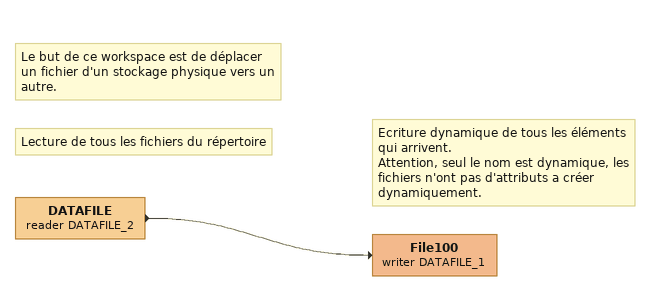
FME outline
Note: Le but de ce workspace est de déplacer un fichier d'un stockage physique vers un autre.
Note: Lecture de tous les fichiers du répertoire
DATAFILE (reader DATAFILE_2)
    -> File100 (writer DATAFILE_1)
Note: Ecriture dynamique de tous les éléments qui arrivent. / Attention, seul le nom est dynamique, les fichiers n'ont pas d'attributs a créer dynamiquement.
File100 (writer DATAFILE_1)
